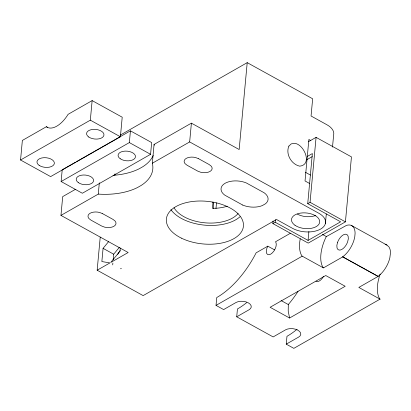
<?xml version="1.0" encoding="UTF-8"?>
<svg xmlns="http://www.w3.org/2000/svg" width="411" height="411" viewBox="0 0 411 411"><rect width="100%" height="100%" fill="white"/><g stroke="black" fill="none" stroke-linecap="round" stroke-linejoin="round"><path stroke-width="0.62" d="M298.037 291.373A70.764 36.533 -61.1 0 1 290.079 302.409L288.311 304.541L288.209 311.086L289.58 318.016L345.189 286.272L325.728 275.529L270.119 307.274L289.58 318.016M213.705 208.5L213.628 202.695M46.397 126.716A23.355 12.058 -61.1 0 0 68.108 114.325L92.141 100.603L122.211 117.207L120.397 136.776L50.62 176.607L20.55 160.002L22.364 140.434L46.397 126.716L47.512 127.328M76.636 161.564L130.436 130.847L151.664 142.571L150.575 154.31L82.349 193.252L61.121 181.534L62.21 169.794L75.526 162.196M120.279 248.064L119.991 251.208L110.744 262.459L128.17 252.513L60.956 215.4L62.698 196.612L75.511 189.301M20.55 160.002L90.328 120.171L92.141 100.603M60.956 215.4L98.286 194.09L99.328 182.818M98.286 194.09L99.668 194.187A54.262 30.029 5.3 0 0 137.654 187.452L141.158 185.453A54.262 30.029 5.3 0 0 152.517 164.015L152.327 163.239L189.656 141.934L318.777 213.232A20.052 11.097 5.3 0 1 320.631 229.061A20.052 11.097 5.3 0 1 292.416 228.28L276.495 219.489L143.146 295.612L97.16 270.217L100.227 237.116M108.73 241.478L103.084 248.347L101.856 261.56L109.932 262.922L97.16 270.217M114.9 175.076L115.018 173.802M112.706 264.905L112.881 263.014M113.169 259.87L113.698 254.209L119.344 247.34M61.121 181.534L129.347 142.586L130.436 130.847M152.327 163.239L154.068 144.456L191.398 123.151L239.156 149.522L247.211 62.647L312.658 98.784L311.06 116.005L326.981 124.795A20.052 11.097 5.3 0 1 333.624 135.039L332.504 147.097M189.656 141.934L191.398 123.151M215.986 208.557L216.515 202.859M380.18 274.152A33.029 17.051 -61.1 0 0 379.553 298.633L380.052 299.146L293.85 348.353L286.241 344.156L298.648 337.071A8.729 4.829 5.3 0 0 297.841 330.182A8.729 4.829 5.3 0 0 285.558 329.843L273.156 336.928L236.715 316.804L249.123 309.724A8.729 4.829 5.3 0 0 248.311 302.835A8.729 4.829 5.3 0 0 236.032 302.496L223.625 309.581L216.022 305.378L216.746 297.554L219.037 296.177A70.779 36.538 -61.1 0 0 254.697 255.565L256.13 252.832L267.823 246.158L274.558 249.878M236.715 316.804L237.44 308.98L239.731 307.608A70.764 36.533 -61.1 0 0 246.621 302.671M308.456 141.713L316.08 137.361L351.451 156.894L345.425 221.858L308.214 243.096L272.837 223.563L273.074 221.015M272.837 223.563L275.165 222.238L275.401 219.7M286.241 344.156L286.97 336.326L289.257 334.955A70.764 36.533 -61.1 0 0 297.066 329.273M275.165 222.238L308.065 240.404L340.627 221.817L307.726 203.65L312.37 153.56L307.407 156.396M307.726 203.65L310.053 202.32L316.08 137.361M308.065 240.404L308.887 231.527M325.42 223.481L326.303 213.961M342.687 256.911L343.586 256.115A18.88 9.746 -61.1 0 0 354.791 236.633L355.073 233.561A18.88 9.746 -61.1 0 0 354.21 228.521L353.707 227.56A18.88 9.746 -61.1 0 0 346.432 225.408L326.355 236.582L325.697 237.758A33.029 17.051 -61.1 0 0 322.954 267.376L323.452 267.89L342.687 256.911L378.063 276.444L381.367 273.428A18.865 9.741 -61.1 0 0 385.708 267.736L386.633 266.133A18.86 9.736 -61.1 0 0 389.849 257.774L390.45 253.094A18.86 9.736 -61.1 0 0 389.977 249.143L389.083 247.093L386.957 245.084L351.58 225.552M212.919 202.459L213.026 202.042L212.441 208.32L216.9 208.197A34.442 19.06 5.3 0 0 227.278 206.219M267.823 246.158L267.273 247.211A7.547 3.899 -61.1 0 0 270.7 254.152A7.547 3.899 -61.1 0 0 275.868 242.305L275.468 241.796L290.3 233.33M120.187 135.157L247.211 62.647M306.745 159.751L312.268 156.601M120.546 268.784L121.358 268.321M216.022 305.378L302.229 256.171L323.452 267.89M378.063 276.444L358.829 287.423L380.052 299.146M386.957 245.084L386.063 244.73A18.865 9.741 -61.1 0 0 385.092 244.545M242.716 205.058L224.93 195.235A16.507 9.134 5.3 0 1 222.074 192.353L221.812 191.911A16.507 9.134 5.3 0 1 225.094 183.28L226.23 182.7A16.507 9.134 5.3 0 1 246.395 182.982L264.191 192.8A16.522 9.145 5.3 0 1 265.48 203.779L262.29 205.598A16.522 9.145 5.3 0 1 248.691 206.759L247.9 206.615A16.522 9.145 5.3 0 1 242.706 205.058M310.649 140.459L308.882 139.483L305.034 180.963L309.426 183.388M305.414 172.301L310.428 175.065M310.053 202.32L345.425 221.858M322.445 234.424L326.355 236.582M342.697 256.772L378.074 276.305M90.328 120.171L120.397 136.776M129.347 142.586L150.575 154.31M281.083 300.549L288.311 304.541M103.084 248.347L113.698 254.209M302.229 256.171L301.725 255.657A33.029 17.051 -61.1 0 1 300.236 238.791M154.068 144.456L154.259 145.232M240.055 216.71A38.691 21.413 5.3 0 1 203.969 225.084A38.691 21.413 5.3 0 1 170.889 209.6M153.205 155.445A54.262 30.029 5.3 0 1 142.9 166.671L139.401 168.669A54.262 30.029 5.3 0 1 112.984 175.338M238.123 213.494A34.442 19.06 5.3 0 1 205.043 222.829A34.442 19.06 5.3 0 1 174.023 207.719M117.752 254.342A8.729 4.506 -61.1 0 1 120.218 250.587M315.843 215.395A14.154 7.835 5.3 0 1 297.4 214.131M323.508 276.315A7.547 3.899 -61.1 0 1 316.002 281.181M337.544 242.398L336.85 245.418L337.03 247.936A8.729 4.506 -61.1 0 0 341.916 249.385A8.729 4.506 -61.1 0 0 347.629 241.889L348.323 238.868L348.143 236.346A8.729 4.506 -61.1 0 0 343.257 234.902A8.729 4.506 -61.1 0 0 337.544 242.398M288.866 146.111C285.388 154.094 291.44 164.405 299.717 166.167C313.033 164.739 303.801 143.701 294.389 143.336L291.178 143.896L288.866 146.111M198.564 158.697L195.626 157.562A8.729 4.829 5.3 0 0 186.286 158.358A8.729 4.829 5.3 0 0 185.022 163.614L187.092 165.248L197.706 171.104L200.645 172.24A8.729 4.829 5.3 0 0 209.985 171.444A8.729 4.829 5.3 0 0 211.249 166.188L209.178 164.554L198.564 158.697M102.431 213.571L99.488 212.441A8.729 4.829 5.3 0 0 90.148 213.232A8.729 4.829 5.3 0 0 88.889 218.493L90.954 220.121L101.568 225.983L104.512 227.119A8.729 4.829 5.3 0 0 113.852 226.322A8.729 4.829 5.3 0 0 115.111 221.067L113.046 219.433L102.431 213.571M181.421 238.149A38.691 21.413 5.3 0 0 243.148 227.874A38.691 21.413 5.3 0 0 190.129 201.832A38.691 21.413 5.3 0 0 181.421 238.149M294.985 225.259A14.154 7.835 5.3 0 0 318.962 224.139A14.154 7.835 5.3 0 0 302.84 212.872A14.154 7.835 5.3 0 0 294.985 225.259M78.373 182.648A8.729 4.829 5.3 0 0 93.158 181.955A8.729 4.829 5.3 0 0 83.217 175.009A8.729 4.829 5.3 0 0 78.373 182.648M120.238 158.749A8.729 4.829 5.3 0 0 135.024 158.055A8.729 4.829 5.3 0 0 125.083 151.109A8.729 4.829 5.3 0 0 120.238 158.749M39.122 165.325A8.729 4.829 5.3 0 0 53.903 164.636A8.729 4.829 5.3 0 0 43.962 157.69A8.729 4.829 5.3 0 0 39.122 165.325M88.74 137.002A8.729 4.829 5.3 0 0 103.526 136.308A8.729 4.829 5.3 0 0 93.585 129.362A8.729 4.829 5.3 0 0 88.74 137.002"/></g></svg>
